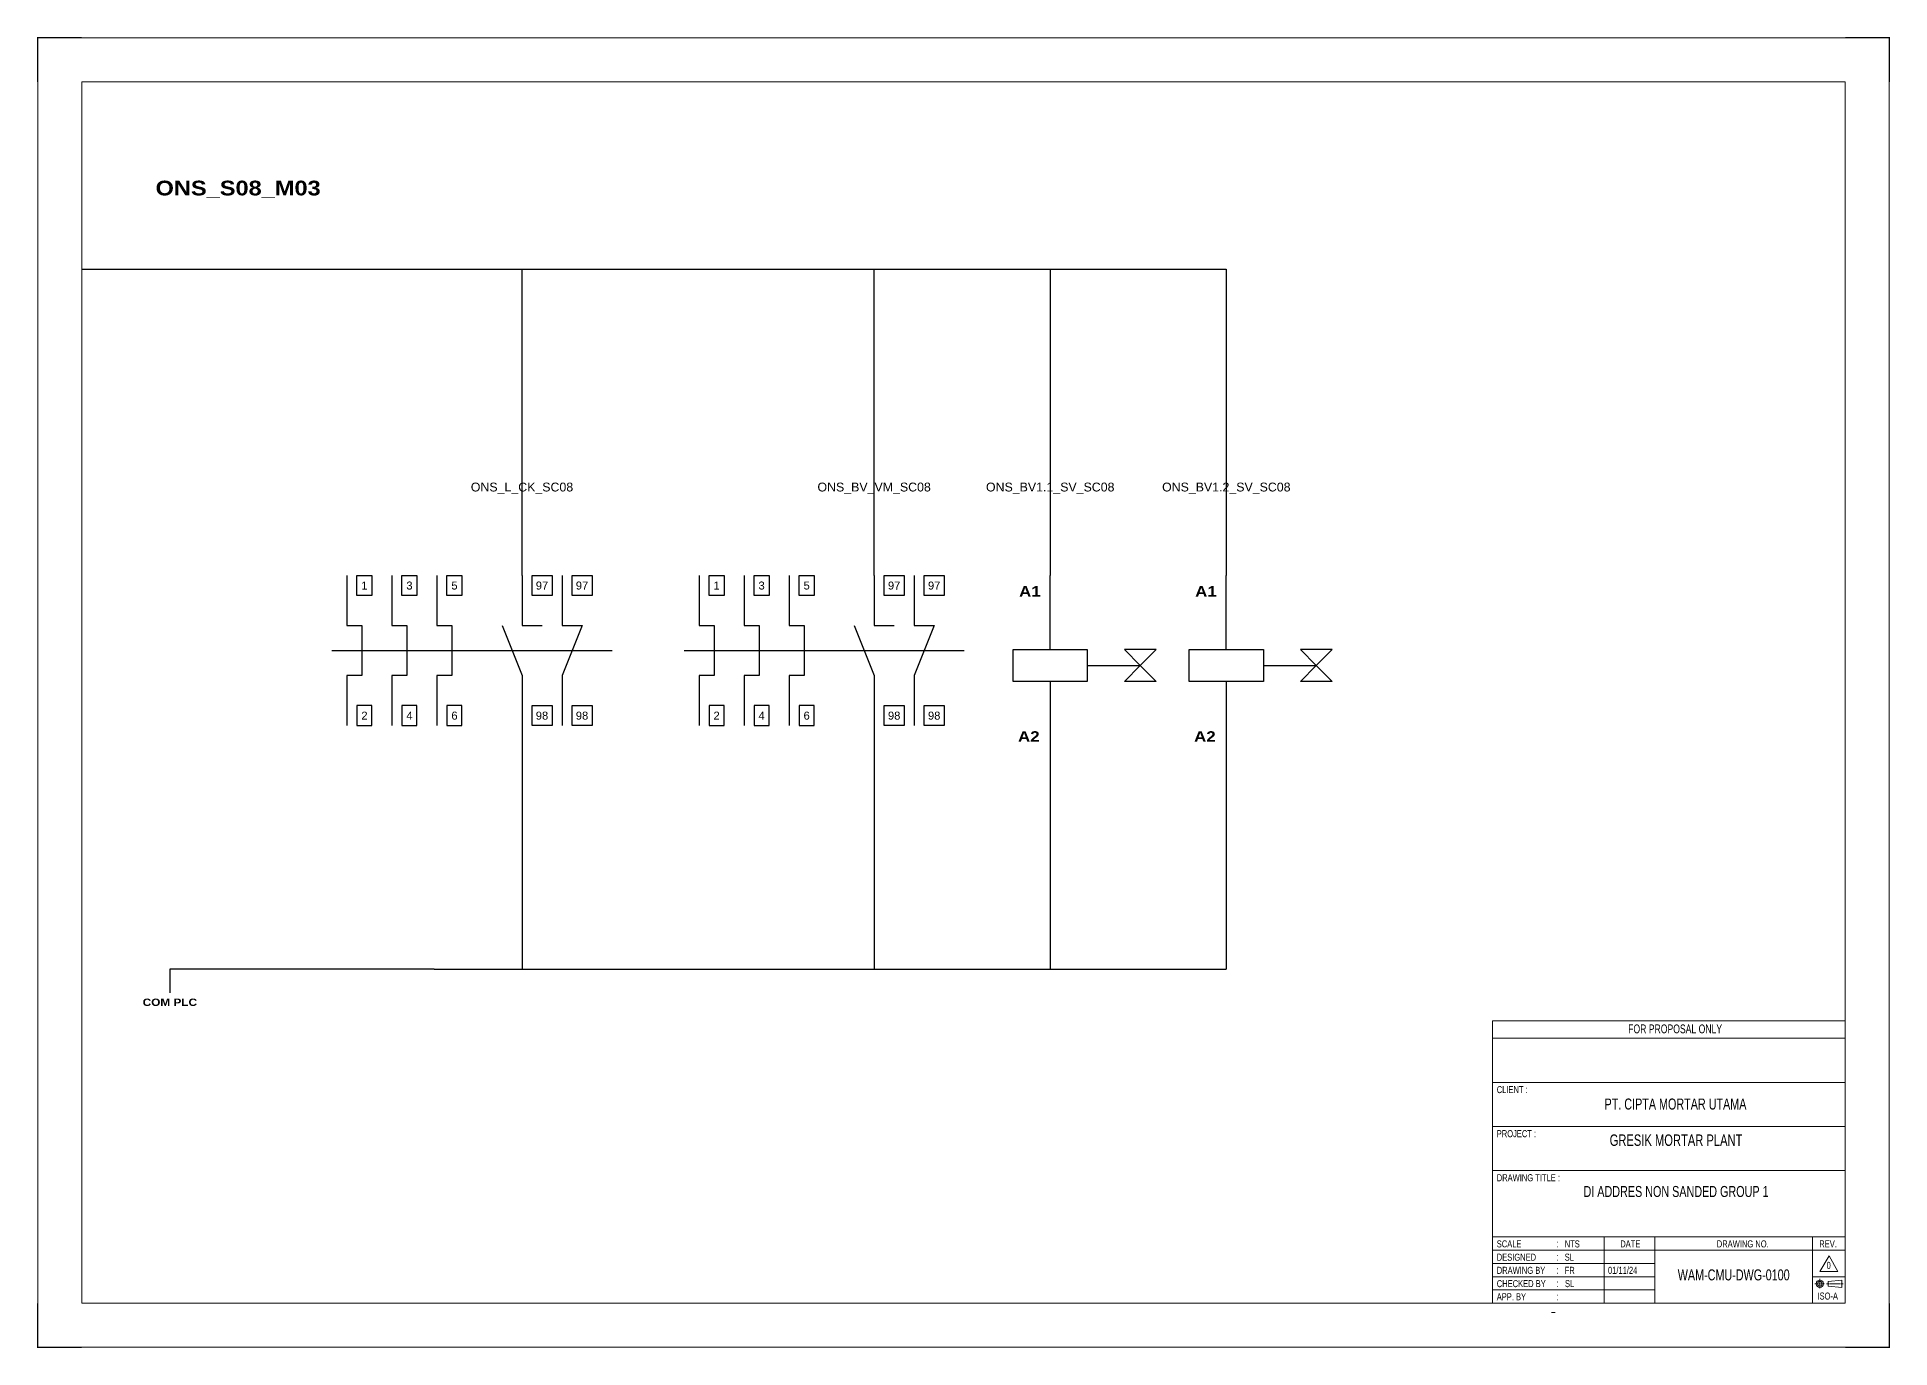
# Model space of a CAD drawing. Header units: centimetres. Extents: x 17259 to 54652, y 10858 to 53453.
# Drawn here: x 32814 to 39097, y 22737 to 27181 of the extents above; entities that cross this region are included whole.
import ezdxf
from ezdxf.enums import TextEntityAlignment as Align

# ---------------------------------------------------------------- set-up
doc = ezdxf.new("R2010")
doc.units = ezdxf.units.CM
doc.header["$MEASUREMENT"] = 0
doc.linetypes.add('CENTER', pattern=[2, 1.25, -0.25, 0.25, -0.25])
for name, color, linetype in [('1', 7, 'Continuous'), ('Etiket-Line-L', 7, 'Continuous'), ('EtIket-Line-S', 2, 'Continuous'), ('Etiket-Text-List0', 2, 'Continuous'), ('Etiket-Text-List1', 3, 'Continuous'), ('Etiket-Text-List2', 1, 'Continuous')]:
    doc.layers.add(name, color=color, linetype=linetype)
for name, color, linetype, lineweight in [('Center_line', 2, 'CENTER', 5), ('Etiket', 7, 'Continuous', 5), ('Object', 4, 'Continuous', 25)]:
    doc.layers.add(name, color=color, linetype=linetype, lineweight=lineweight)
doc.styles.add('Bold', font='ariblk.ttf', dxfattribs={"height": 25.4})
doc.styles.add('DIM', font='romans', dxfattribs={"height": 6.096})
doc.styles.get("Standard").update_dxf_attribs({"font": 'arial.ttf'})

# ---------------------------------------------------------------- blocks, each defined once
blk = doc.blocks.new('x5 Out Line')
at = {"const_width": 0.3}
for points in [[(9.65, 286.71), (0, 286.71), (0, 277.06)], [(405.45, 277.06), (405.45, 286.71), (395.8, 286.71)], [(0, 9.65), (0, 0), (9.65, 0)], [(405.45, 9.65), (405.45, 0), (395.8, 0)]]:
    blk.add_lwpolyline(points, dxfattribs=at)
at = {"lineweight": 15}
blk.add_lwpolyline([(395.8, 9.65), (395.8, 277.06), (9.65, 277.06), (9.65, 9.65)], close=True, dxfattribs=at)
at = {"layer": 'EtIket-Line-S', "lineweight": 9, "ltscale": 0.5}
blk.add_lwpolyline([(0, 0), (405.45, 0), (405.45, 286.71), (0, 286.71)], close=True, dxfattribs=at)
blk = doc.blocks.new('A$C6CDB76E5')
at = {"lineweight": 15}
for p, q in [((-196.2, 0), (-196.2, 157.1)), ((-196.2, 157.1), (0, 157.1)), ((0, 0), (0, 157.1)), ((-196.2, 147.3), (0, 147.3)), ((-196.2, 122.8), (0, 122.8)), ((-196.2, 98.2), (0, 98.2)), ((-196.2, 73.7), (0, 73.7)), ((-196.2, 36.8), (0, 36.8)), ((-134, 0), (-134, 36.8)), ((-105.9, 0), (-105.9, 36.8)), ((-18.1, 0), (-18.1, 36.8)), ((-196.2, 29.4), (0, 29.4)), ((-196.2, 22.1), (-105.9, 22.1)), ((-196.2, 14.7), (-105.9, 14.7)), ((-18.1, 14.7), (0, 14.7)), ((-196.2, 7.4), (-105.9, 7.4))]:
    blk.add_line(p, q, dxfattribs=at)
at = {"layer": 'Center_line', "lineweight": 13}
for p, q in [((-16.9, 10.8), (-11.3, 10.8)), ((-14.1, 13.5), (-14.1, 8)), ((-10.3, 10.8), (-1.2, 10.8))]:
    blk.add_line(p, q, dxfattribs=at)
at = {"layer": 'Etiket-Line-L', "lineweight": 15}
for p, q in [((0, 0), (0, 122.6)), ((-196.2, 0), (0, 0))]:
    blk.add_line(p, q, dxfattribs=at)
blk.add_lwpolyline([(-9, 26.4), (-4, 17.7), (-14.1, 17.7)], close=True, dxfattribs=at)
at = {"layer": 'Object', "lineweight": 15}
blk.add_lwpolyline([(-9.5, 9.5), (-1.9, 8.7), (-1.9, 12.8), (-9.5, 12)], close=True, dxfattribs=at)
for radius in [2.03, 1.27]:
    blk.add_circle((-14.1, 10.8), radius, dxfattribs=at)
at = {"layer": '1', "color": 3, "lineweight": 9, "width": 0.7}
blk.add_text('ISO-A', height=3.91, dxfattribs=at).set_placement((-15.4, 2))
at = {"layer": 'Etiket-Text-List0', "lineweight": 13, "width": 0.7}
for s, height, p in [('CLIENT :', 3.92, (-193.8, 116.8)), ('PROJECT :', 3.92, (-193.8, 92.3)), ('DRAWING TITLE :', 3.923, (-193.8, 67.8)), ('SCALE', 3.92, (-193.8, 31)), (':', 4.17, (-160.6, 31)), ('DATE', 3.92, (-125.1, 31)), ('DRAWING NO.', 3.923, (-71.4, 31)), ('REV.', 3.92, (-14.4, 31)), ('DESIGNED', 3.92, (-193.8, 23.6)), (':', 4.17, (-160.6, 23.6)), ('CHECKED BY ', 3.923, (-193.8, 8.9)), ('DRAWING BY', 3.92, (-193.8, 16.3)), (':', 4.17, (-160.6, 16.3)), (':', 4.17, (-160.6, 8.9)), ('APP. BY ', 3.92, (-193.8, 1.6)), (':', 4.17, (-160.6, 1.6))]:
    blk.add_text(s, height=height, dxfattribs=at).set_placement(p)
at = {"layer": 'Etiket-Text-List1', "lineweight": 9, "width": 0.7}
for tag, p in [('1:XXXX', (-156, 31)), ('EN', (-156, 23.6)), ('DD/MM/YY', (-131.3, 23.6)), ('1', (-10.3, 19.1)), ('EN', (-156, 16.3)), ('EN', (-155.8, 8.9)), ('DD/MM/YY', (-131.3, 16.3)), ('DD/MM/YY', (-131.3, 8.9)), ('EN', (-155.7, 1.6)), ('DD/MM/YY', (-131.3, 1.6))]:
    blk.add_attdef(tag, p, '', height=3.92, dxfattribs=at)
at = {"layer": 'Etiket-Text-List2', "lineweight": 13, "width": 0.7}
for tag, height, p in [('FOR FABRICATION', 4.9, (-94.6, 150.1)), ('CLIENT_NAME', 6.13, (-94.1, 107.7)), ('PROJECT_1', 4.9, (-94.1, 87.5)), ('PROJECT_2', 4.9, (-94.1, 79.2)), ('DRAWING_TITLE1', 6.13, (-94.1, 59)), ('DRAWING_TITLE2', 6.13, (-94.1, 49.9)), ('DRAWING_TITLE3', 6.13, (-94.1, 40.1)), ('LDP-X-XXX-AR-01', 6.13, (-62, 12.7))]:
    blk.add_attdef(tag, text='', height=height, dxfattribs=at).set_placement(p, align=Align.CENTER)

msp = doc.modelspace()

# ---------------------------------------------------------------- linework, layer by layer
at = {"color": 146, "ltscale": 50, "true_color": 0x105689}
for p, q in [((32966, 26393.9), (33563, 26393.9)), ((33563, 26393.9), (34160, 26393.9)), ((34160, 26393.9), (34757, 26393.9)), ((34458.5, 25355.3), (34458.5, 26393.9)), ((34757, 26393.9), (35354, 26393.9)), ((35354, 26393.9), (35951, 26393.9)), ((35652.5, 25355.3), (35652.5, 26393.9)), ((35951, 26393.9), (36548, 26393.9)), ((36249.5, 26393.9), (36249.5, 25355.3)), ((36548, 26393.9), (36846.5, 26393.9)), ((36846.5, 26393.9), (36846.5, 25355.3)), ((34458.5, 24846.5), (34458.5, 24021.1)), ((35652.5, 24846.5), (35652.5, 24021.1)), ((36249.5, 24752.8), (36249.5, 24021.1)), ((36846.5, 24745), (36846.5, 24021.1)), ((34161, 24021.1), (33264.5, 24021.1)), ((33264.5, 24021.1), (33264.5, 23941.1)), ((34161, 24021.1), (35356, 24021.1)), ((35356, 24021.1), (35356, 24021.1)), ((35356, 24021.1), (36846.5, 24021.1))]:
    msp.add_line(p, q, dxfattribs=at)
at = {"ltscale": 50}
for p, q in [((34458.5, 25355.3), (34458.5, 25185.7)), ((34594.2, 25355.3), (34594.2, 25185.7)), ((35652.5, 25355.3), (35652.5, 25185.7)), ((35788.2, 25355.3), (35788.2, 25185.7)), ((36249.5, 25104), (36249.5, 25355.3)), ((36846.5, 25104), (36846.5, 25355.3)), ((33814.1, 25100.9), (34763.8, 25100.9)), ((35008.1, 25100.9), (35957.8, 25100.9)), ((34458.5, 25016.1), (34458.5, 24846.5)), ((34594.2, 25016.1), (34594.2, 24846.5)), ((35652.5, 25016.1), (35652.5, 24846.5)), ((35788.2, 25016.1), (35788.2, 24846.5)), ((36375.1, 25050.1), (36554.6, 25050.1)), ((36972.1, 25050.1), (37151.6, 25050.1)), ((36249.5, 24996.3), (36249.5, 24745)), ((36846.5, 24996.3), (36846.5, 24745))]:
    msp.add_line(p, q, dxfattribs=at)
at = {"color": 1, "ltscale": 50}
for points in [[(33864.9, 25355.3), (33864.9, 25185.7), (33915.8, 25185.7), (33915.8, 25016.1), (33864.9, 25016.1), (33864.9, 24846.5)], [(34017.6, 25355.3), (34017.6, 25185.7), (34068.5, 25185.7), (34068.5, 25016.1), (34017.6, 25016.1), (34017.6, 24846.5)], [(34170.2, 25355.3), (34170.2, 25185.7), (34221.1, 25185.7), (34221.1, 25016.1), (34170.2, 25016.1), (34170.2, 24846.5)], [(35058.9, 25355.3), (35058.9, 25185.7), (35109.8, 25185.7), (35109.8, 25016.1), (35058.9, 25016.1), (35058.9, 24846.5)], [(35211.6, 25355.3), (35211.6, 25185.7), (35262.5, 25185.7), (35262.5, 25016.1), (35211.6, 25016.1), (35211.6, 24846.5)], [(35364.2, 25355.3), (35364.2, 25185.7), (35415.1, 25185.7), (35415.1, 25016.1), (35364.2, 25016.1), (35364.2, 24846.5)]]:
    msp.add_lwpolyline(points, dxfattribs=at)
at = {"ltscale": 50}
for points in [[(33898.9, 25355.3), (33949.7, 25355.3), (33949.7, 25287.4), (33898.9, 25287.4)], [(34051.5, 25355.3), (34102.4, 25355.3), (34102.4, 25287.4), (34051.5, 25287.4)], [(34204.1, 25355.3), (34255, 25355.3), (34255, 25287.4), (34204.1, 25287.4)], [(34492.4, 25355.3), (34560.3, 25355.3), (34560.3, 25287.4), (34492.4, 25287.4)], [(34628.1, 25355.3), (34695.9, 25355.3), (34695.9, 25287.4), (34628.1, 25287.4)], [(35092.9, 25355.3), (35143.7, 25355.3), (35143.7, 25287.4), (35092.9, 25287.4)], [(35245.5, 25355.3), (35296.4, 25355.3), (35296.4, 25287.4), (35245.5, 25287.4)], [(35398.1, 25355.3), (35449, 25355.3), (35449, 25287.4), (35398.1, 25287.4)], [(35686.4, 25355.3), (35754.3, 25355.3), (35754.3, 25287.4), (35686.4, 25287.4)], [(35822.1, 25355.3), (35889.9, 25355.3), (35889.9, 25287.4), (35822.1, 25287.4)], [(36123.9, 25104), (36375.1, 25104), (36375.1, 24996.3), (36123.9, 24996.3)], [(36554.6, 25050.1), (36608.5, 25104), (36500.8, 25104)], [(36720.9, 25104), (36972.1, 25104), (36972.1, 24996.3), (36720.9, 24996.3)], [(37151.6, 25050.1), (37205.5, 25104), (37097.8, 25104)], [(36554.6, 25050.1), (36608.5, 24996.3), (36500.8, 24996.3)], [(37151.6, 25050.1), (37205.5, 24996.3), (37097.8, 24996.3)], [(33898.9, 24846.5), (33949.7, 24846.5), (33949.7, 24914.3), (33898.9, 24914.3)], [(34051.5, 24846.5), (34102.4, 24846.5), (34102.4, 24914.3), (34051.5, 24914.3)], [(34204.1, 24846.5), (34255, 24846.5), (34255, 24914.3), (34204.1, 24914.3)], [(34492.4, 24914.3), (34560.3, 24914.3), (34560.3, 24846.5), (34492.4, 24846.5)], [(34628.1, 24914.3), (34695.9, 24914.3), (34695.9, 24846.5), (34628.1, 24846.5)], [(35092.9, 24846.5), (35143.7, 24846.5), (35143.7, 24914.3), (35092.9, 24914.3)], [(35245.5, 24846.5), (35296.4, 24846.5), (35296.4, 24914.3), (35245.5, 24914.3)], [(35398.1, 24846.5), (35449, 24846.5), (35449, 24914.3), (35398.1, 24914.3)], [(35686.4, 24914.3), (35754.3, 24914.3), (35754.3, 24846.5), (35686.4, 24846.5)], [(35822.1, 24914.3), (35889.9, 24914.3), (35889.9, 24846.5), (35822.1, 24846.5)]]:
    msp.add_lwpolyline(points, close=True, dxfattribs=at)
for points in [[(34390.7, 25185.7), (34458.5, 25016.1)], [(34458.5, 25185.7), (34526.3, 25185.7)], [(34594.2, 25185.7), (34662, 25185.7), (34594.2, 25016.1)], [(35584.7, 25185.7), (35652.5, 25016.1)], [(35652.5, 25185.7), (35720.3, 25185.7)], [(35788.2, 25185.7), (35856, 25185.7), (35788.2, 25016.1)]]:
    msp.add_lwpolyline(points, dxfattribs=at)

# ---------------------------------------------------------------- block references
at = {"layer": 'Etiket', "lineweight": 0}
ref = msp.add_blockref('A$C6CDB76E5', (38944.9, 22888.6), dxfattribs=dict(at, xscale=6.095870930054101, yscale=6.095870930054101, zscale=6.095870930054101))
ref.add_attrib('FOR FABRICATION', 'FOR PROPOSAL ONLY', dxfattribs={"layer": 'Etiket-Text-List2', "lineweight": 13, "height": 29.894, "width": 0.7}).set_placement((38368.4, 23803.5), align=Align.CENTER)
ref.add_attrib('CLIENT_NAME', 'PT. CIPTA MORTAR UTAMA', dxfattribs={"layer": 'Etiket-Text-List2', "lineweight": 13, "height": 37.368, "width": 0.7}).set_placement((38369.5, 23545), align=Align.CENTER)
ref.add_attrib('PROJECT_1', 'GRESIK MORTAR PLANT', dxfattribs={"layer": 'Etiket-Text-List2', "lineweight": 13, "height": 38.709, "width": 0.7}).set_placement((38371.4, 23421.9), align=Align.CENTER)
ref.add_attrib('DRAWING_TITLE1', 'DI ADDRES NON SANDED GROUP 1', dxfattribs={"layer": 'Etiket-Text-List2', "lineweight": 13, "height": 37.368, "width": 0.7}).set_placement((38371.4, 23248.5), align=Align.CENTER)
ref.add_attrib('1:XXXX', 'NTS', (37993.9, 23077.5), dxfattribs={"layer": 'Etiket-Text-List1', "lineweight": 13, "height": 23.92, "width": 0.7})
ref.add_attrib('EN', 'SL', (37993.9, 23032.7), dxfattribs={"layer": 'Etiket-Text-List1', "lineweight": 13, "height": 23.92, "width": 0.7})
ref.add_attrib('EN', 'FR', (37993.9, 22987.9), dxfattribs={"layer": 'Etiket-Text-List1', "lineweight": 13, "height": 23.92, "width": 0.7})
ref.add_attrib('DD/MM/YY', '01/11/24', (38140.7, 22987.9), dxfattribs={"layer": 'Etiket-Text-List1', "lineweight": 13, "height": 23.92, "width": 0.7})
ref.add_attrib('EN', 'SL', (37994.8, 22943), dxfattribs={"layer": 'Etiket-Text-List1', "lineweight": 13, "height": 23.92, "width": 0.7})
ref.add_attrib('LDP-X-XXX-AR-01', 'WAM-CMU-DWG-0100', dxfattribs={"layer": 'Etiket-Text-List2', "lineweight": 15, "height": 37.368, "width": 0.7}).set_placement((38566.9, 22965.8), align=Align.CENTER)
ref.add_attrib('1', '0', (38882, 23004.7), dxfattribs={"layer": 'Etiket-Text-List1', "lineweight": 13, "height": 23.9, "width": 0.7})
at = {"layer": 'Etiket-Line-L', "lineweight": 0}
ref = msp.add_blockref('x5 Out Line', (32816.5, 22739.1), dxfattribs=dict(at, xscale=15.48351216233742, yscale=15.48351216233742, zscale=15.48351216233742))
ref.add_attrib('FILE_NAME', '-', (37946.7, 22847.1), dxfattribs={"layer": 'Etiket-Text-List1', "lineweight": 13, "height": 21.7, "style": 'DIM', "width": 0.7})

# ---------------------------------------------------------------- texts
at = {"ltscale": 500, "style": 'Bold'}
msp.add_text('ONS_S08_M03', height=50, dxfattribs=at).set_placement((33216, 26643.9))
at = {"ltscale": 50}
for s, p in [('ONS_L_CK_SC08', (34458.5, 25655.3)), ('ONS_BV_VM_SC08', (35652.5, 25655.3)), ('ONS_BV1.1_SV_SC08', (36249.5, 25655.3)), ('ONS_BV1.2_SV_SC08', (36846.5, 25655.3))]:
    msp.add_text(s, height=30, dxfattribs=at).set_placement(p, align=Align.MIDDLE_CENTER)
at = {"ltscale": 500}
for s, height, p in [('1', 27.1, (33924.3, 25321.4)), ('3', 27.1, (34076.9, 25321.4)), ('5', 27.1, (34229.6, 25321.4)), ('97', 27.13, (34526.3, 25321.4)), ('97', 27.13, (34662, 25321.4)), ('1', 27.1, (35118.3, 25321.4)), ('3', 27.1, (35270.9, 25321.4)), ('5', 27.1, (35423.6, 25321.4)), ('97', 27.13, (35720.3, 25321.4)), ('97', 27.13, (35856, 25321.4)), ('2', 27.1, (33924.3, 24880.4)), ('4', 27.1, (34076.9, 24880.4)), ('6', 27.1, (34229.6, 24880.4)), ('98', 27.13, (34526.3, 24880.4)), ('98', 27.13, (34662, 24880.4)), ('2', 27.1, (35118.3, 24880.4)), ('4', 27.1, (35270.9, 24880.4)), ('6', 27.1, (35423.6, 24880.4)), ('98', 27.13, (35720.3, 24880.4)), ('98', 27.13, (35856, 24880.4))]:
    msp.add_text(s, height=height, dxfattribs=at).set_placement(p, align=Align.MIDDLE_CENTER)
at = {"ltscale": 500, "style": 'Bold'}
for p in [(36217.2, 25319.4), (36814.2, 25319.4)]:
    msp.add_text('A1', height=35.9, dxfattribs=at).set_placement(p, align=Align.TOP_RIGHT)
for p in [(36213.6, 24780.9), (36810.6, 24780.9)]:
    msp.add_text('A2', height=35.9, dxfattribs=at).set_placement(p, align=Align.BOTTOM_RIGHT)
at = {"ltscale": 50, "style": 'Bold'}
msp.add_text('COM PLC', height=25, dxfattribs=at).set_placement((33264.5, 23921.1), align=Align.TOP_CENTER)

doc.saveas('drawing.dxf')
